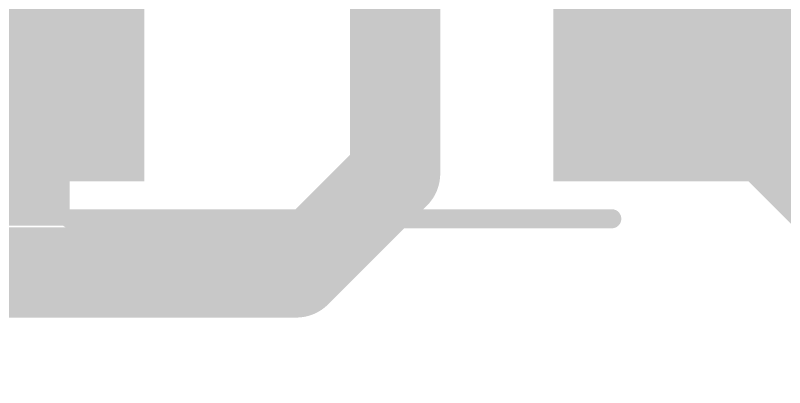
# Model space of a CAD drawing. Header units: inches. Extents: x 68 to 568, y 3 to 460.
# Drawn here: x 162.35 to 167.46, y 260.4 to 262.87 of the extents above; entities that cross this region are included whole.
import ezdxf

# ---------------------------------------------------------------- set-up
doc = ezdxf.new("R2010")
doc.units = ezdxf.units.IN
for name, color, linetype in [('Layer 2', 76, 'Continuous'), ('Top Layer', 1, 'Continuous'), ('Top Overlay', 2, 'Continuous'), ('Top Paste', 8, 'Continuous'), ('Top Solder', 216, 'Continuous')]:
    doc.layers.add(name, color=color, linetype=linetype)

# ---------------------------------------------------------------- blocks, each defined once
blk = doc.blocks.new('DO_214AD__SMAF__549')
at = {"layer": 'Top Layer'}
for points in [[(-1.41, -0.95), (-2.75, -0.95), (-2.75, 0.95), (-1.41, 0.95)], [(2.75, -0.95), (1.41, -0.95), (1.41, 0.95), (2.75, 0.95)]]:
    blk.add_hatch(color=1, dxfattribs=at).paths.add_polyline_path(points)
at = {"layer": 'Top Overlay'}
blk.add_hatch(color=2, dxfattribs=at).paths.add_polyline_path([(-3.1496, -1.2956), (-1.8542, -1.2956), (-1.8542, -0.9908), (-3.1496, -0.9908)])
at = {"layer": 'Top Paste'}
for points in [[(-1.41, -0.95), (-2.75, -0.95), (-2.75, 0.95), (-1.41, 0.95)], [(2.75, -0.95), (1.41, -0.95), (1.41, 0.95), (2.75, 0.95)]]:
    blk.add_hatch(color=8, dxfattribs=at).paths.add_polyline_path(points)
at = {"layer": 'Top Solder'}
for points in [[(-1.3592, -1.0008), (-2.8008, -1.0008), (-2.8008, 1.0008), (-1.3592, 1.0008)], [(2.8008, -1.0008), (1.3592, -1.0008), (1.3592, 1.0008), (2.8008, 1.0008)]]:
    blk.add_hatch(color=216, dxfattribs=at).paths.add_polyline_path(points)
at = {"layer": 'Top Overlay'}
blk.add_lwpolyline([(-1.8542, -1.25, 0.127, 0.127, 0), (1.7472, -1.25, 0.127, 0.127, 0)], format="xyseb", dxfattribs=at)
for points in [[(-1.886, -1.25, 0.0635, 0.0635, 1), (-1.8224, -1.25, 0.0635, 0.0635, 1)], [(1.7154, -1.25, 0.0635, 0.0635, 1), (1.7789, -1.25, 0.0635, 0.0635, 1)]]:
    blk.add_lwpolyline(points, format="xyseb", close=True, dxfattribs=at)

msp = doc.modelspace()

# ---------------------------------------------------------------- hatches: boundary and pattern name
at = {"layer": 'Top Layer'}
for points in [[(165.9738, 261.82), (168.7703, 261.82), (168.7703, 263.72), (165.9738, 263.72)], [(155.9717, 261.962), (163.1538, 261.962), (163.1538, 262.7721), (155.9717, 262.7721)]]:
    msp.add_hatch(color=1, dxfattribs=at).paths.add_polyline_path(points)

# ---------------------------------------------------------------- linework, layer by layer
at = {"layer": 'Layer 2'}
msp.add_lwpolyline([(165.2648, 265.1382, 2, 2, 0), (180.2094, 250.1936, 2, 2, 0)], format="xyseb", dxfattribs=at)
at = {"layer": 'Top Layer'}
for points in [[(164.8714, 261.82, 0.6, 0.6, 0), (164.8714, 265.1382, 0.6, 0.6, 0)], [(164.2142, 261.1628, 0.6, 0.6, 0), (164.8714, 261.82, 0.6, 0.6, 0)], [(155.3321, 261.1628, 0.6, 0.6, 0), (164.2142, 261.1628, 0.6, 0.6, 0)]]:
    msp.add_lwpolyline(points, format="xyseb", dxfattribs=at)
for points in [[(164.7214, 261.82, 0.3, 0.3, 1), (165.0214, 261.82, 0.3, 0.3, 1)], [(164.7214, 261.82, 0.3, 0.3, 1), (165.0214, 261.82, 0.3, 0.3, 1)], [(164.0642, 261.1628, 0.3, 0.3, 1), (164.3642, 261.1628, 0.3, 0.3, 1)], [(164.0642, 261.1628, 0.3, 0.3, 1), (164.3642, 261.1628, 0.3, 0.3, 1)]]:
    msp.add_lwpolyline(points, format="xyseb", close=True, dxfattribs=at)

# ---------------------------------------------------------------- block references
msp.add_blockref('DO_214AD__SMAF__549', (164.5638, 262.77))

doc.saveas('drawing.dxf')
